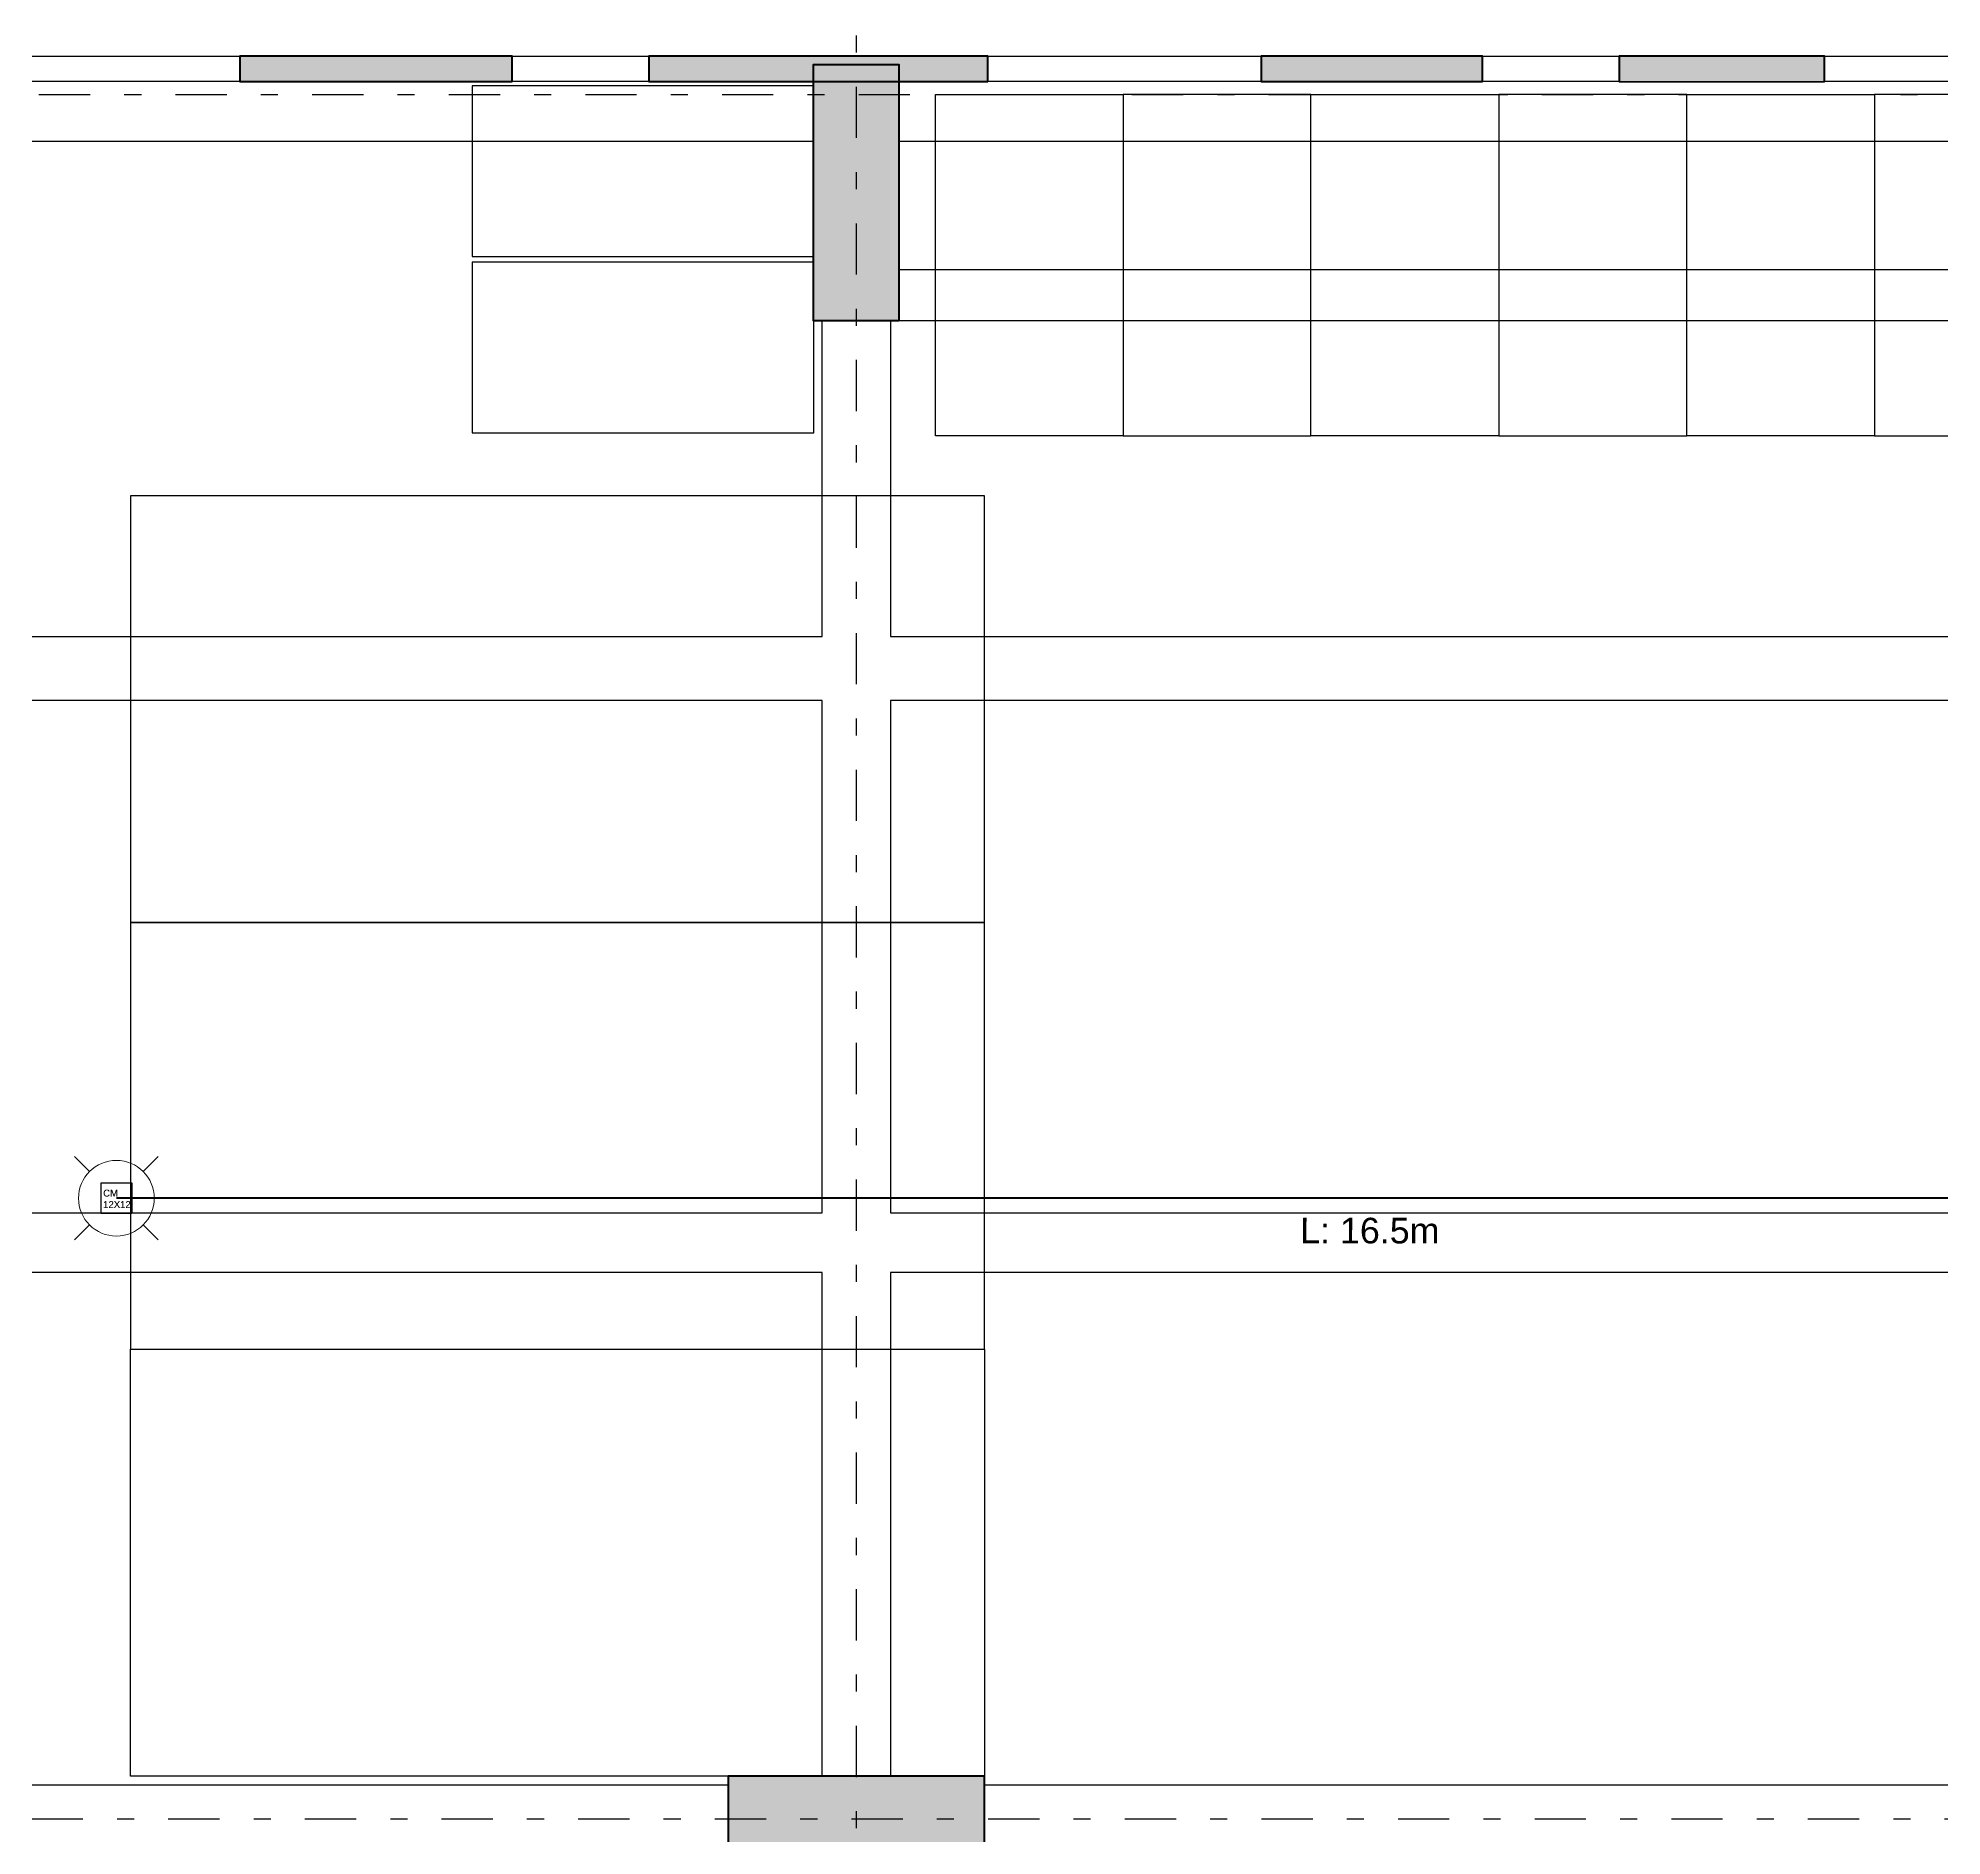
# Model space of a CAD drawing. Header units: millimetres. Extents: x 3781 to 4924, y 1639 to 1721.
# Drawn here: x 4007.78 to 4018.93, y 1694.2 to 1704.73 of the extents above; entities that cross this region are included whole.
import ezdxf

# ---------------------------------------------------------------- set-up
doc = ezdxf.new("R2010")
doc.units = ezdxf.units.MM
for name, pattern in [('CENTER', [0.7, 0.3, -0.2, 0, -0.2]), ('HIDDEN2', [0.1875, 0.125, -0.0625]), ('LLUVIAS', [10, 4, -2, 4])]:
    doc.linetypes.add(name, pattern=pattern)
doc.layers.get('Defpoints').update_dxf_attribs({"color": 255})
for name, color, linetype in [('-parquead', 2, 'Continuous'), ('1amobla', 2, 'Continuous'), ('_ACHU3', 253, 'Continuous'), ('A-HATCH CONCRETO', 8, 'Continuous'), ('AS_GL DETECCION_MEZANINE', 7, 'Continuous'), ('AS_GL DETECCION_PISO 2', 7, 'Continuous'), ('E-P. MACIZA1', 2, 'HIDDEN2'), ('EJE-ESTRUCTURA', 1, 'CENTER'), ('HACHTCOLUMNA', 250, 'Continuous'), ('JCA_COTAS', 1, 'Continuous')]:
    doc.layers.add(name, color=color, linetype=linetype)
for name, color, linetype, lineweight in [('Estructura', 6, 'Continuous', 40), ('Muro', 4, 'Continuous', 40), ('TEXTOS', 7, 'Continuous', 20)]:
    doc.layers.add(name, color=color, linetype=linetype, lineweight=lineweight)
doc.styles.add('ROMANS', font='arial.ttf', dxfattribs={"width": 0.7})
doc.styles.get("Standard").update_dxf_attribs({"font": 'arial.ttf'})
doc.dimstyles.new('1-10', dxfattribs={"dimscale": 10, "dimtxt": 0.0037, "dimasz": 0.001, "dimexe": 0.0018, "dimexo": 0.0018, "dimgap": 0.0005, "dimtad": 1, "dimzin": 4, "dimdsep": 46, "dimtxsty": 'ROMANS', "dimblk": 'ARCHTICK', "dimcen": 0.003, "dimdle": 0.0015, "dimclrd": 1, "dimclre": 1, "dimclrt": 4, "dimadec": 0, "dimazin": 0, "dimtfac": 1, "dimtix": 1, "dimtmove": 2, "dimatfit": 3, "dimldrblk": 'flecha', "dimfxl": 1, "dimtolj": 1, "dimtzin": 4, "dimarcsym": 0})

# ---------------------------------------------------------------- blocks, each defined once
blk = doc.blocks.new('_ArchTick')
at = {"color": 0, "linetype": 'ByBlock', "const_width": 0.15}
blk.add_lwpolyline([(-0.5, -0.5), (0.5, 0.5)], dxfattribs=at)
blk = doc.blocks.new('*D43')
at = {"layer": 'Defpoints', "color": 0, "transparency": 16777216}
for p in [(-84.2, -6655.974), (-92.1, -6656.351), (-92.1, -6657.624)]:
    blk.add_point(p, dxfattribs=at)
at = {"layer": 'JCA_COTAS', "color": 1, "lineweight": -2, "transparency": 16777216}
for p, q in [((-84.2, -6655.992), (-84.2, -6656.369)), ((-84.185, -6656.351), (-92.115, -6656.351)), ((-92.1, -6657.606), (-92.1, -6656.333))]:
    blk.add_line(p, q, dxfattribs=at)
at = {"layer": 'JCA_COTAS', "color": 1, "lineweight": -2, "transparency": 16777216, "xscale": 0.01, "yscale": 0.01, "zscale": 0.01, "rotation": 180}
blk.add_blockref('_ArchTick', (-92.1, -6656.351), dxfattribs=at)
at = {"layer": 'JCA_COTAS', "color": 1, "lineweight": -2, "transparency": 16777216, "xscale": 0.01, "yscale": 0.01, "zscale": 0.01}
blk.add_blockref('_ArchTick', (-84.2, -6656.351), dxfattribs=at)
at = {"layer": 'JCA_COTAS', "color": 4, "transparency": 16777216, "insert": (-88.15, -6656.327), "char_height": 0.037, "attachment_point": 5, "style": 'ROMANS'}
blk.add_mtext('\\A1;7.90', dxfattribs=at)
blk = doc.blocks.new('flecha')
at = {"layer": '_ACHU3', "linetype": 'Continuous', "lineweight": 0}
h = blk.add_hatch(color=255, dxfattribs=at)
h.dxf.hatch_style = 1
h.paths.add_polyline_path([(0, 0), (2.4, 0.4), (2.4, 0), (4, 0), (4, 0), (2.4, 0), (2.4, -0.4)])
at = {"layer": '_ACHU3', "linetype": 'Continuous', "lineweight": 0, "flags": 128}
blk.add_lwpolyline([(0, 0), (2.4, 0.4), (2.4, 0), (2.4, 0), (4, 0), (4, 0), (2.4, 0), (2.4, -0.4), (0, 0)], dxfattribs=at)
blk = doc.blocks.new('AS_Strobe-CEILING')
at = {"color": 0, "linetype": 'Continuous', "lineweight": 15}
for p, q in [((-0.1045, 0.1045), (-0.163, 0.163)), ((0.1045, 0.1045), (0.163, 0.163)), ((-0.1045, -0.1045), (-0.163, -0.163)), ((0.1045, -0.1045), (0.163, -0.163))]:
    blk.add_line(p, q, dxfattribs=at)
blk.add_ellipse((0, 0), major_axis=(0.1478, 0), ratio=1, dxfattribs=at)
blk = doc.blocks.new('Caja metalica de 12')
at = {"layer": '1amobla', "linetype": 'Continuous', "ltscale": 0.3}
blk.add_lwpolyline([(-1069.691, -2855.357), (-1069.511, -2855.357), (-1069.511, -2855.537), (-1069.691, -2855.537), (-1069.691, -2855.357)], dxfattribs=at)
at = {"layer": '1amobla', "color": 7, "linetype": 'Continuous', "ltscale": 0.3, "insert": (-1069.679, -2855.397), "char_height": 0.04, "width": 0.07916, "attachment_point": 1}
blk.add_mtext('CM 12X12', dxfattribs=at)
blk = doc.blocks.new('estructura etapa 3')
at = {"layer": 'HACHTCOLUMNA'}
h = blk.add_hatch(color=256, dxfattribs=at)
h.paths.add_polyline_path([(-91.651, -6658.124), (-91.651, -6657.624), (-92.35, -6657.624), (-92.35, -6658.124)])
h.paths.add_polyline_path([(-49.354, -6658.124), (-49.354, -6657.624), (-50.055, -6657.624), (-50.055, -6658.124)])
h.paths.add_polyline_path([(-56.053, -6658.124), (-56.053, -6657.624), (-56.753, -6657.624), (-56.753, -6658.124)])
h.paths.add_polyline_path([(-76.45, -6659.124), (-76.95, -6659.124), (-76.95, -6657.624), (-76.45, -6657.624)])
h.paths.add_polyline_path([(-83.95, -6659.124), (-84.45, -6659.124), (-84.45, -6657.624), (-83.95, -6657.624)])
h.paths.add_polyline_path([(-60.452, -6659.124), (-60.952, -6659.124), (-60.952, -6657.624), (-60.452, -6657.624)])
h.paths.add_polyline_path([(-67.95, -6659.124), (-68.45, -6659.124), (-68.45, -6657.624), (-67.95, -6657.624)])
h.paths.add_polyline_path([(-91.85, -6668.199), (-91.851, -6667.599), (-92.35, -6667.599), (-92.349, -6668.199)])
h.paths.add_polyline_path([(-49.354, -6668.199), (-49.354, -6667.599), (-49.854, -6667.599), (-49.854, -6668.199)])
h.paths.add_polyline_path([(-56.154, -6668.149), (-56.154, -6667.649), (-56.854, -6667.649), (-56.854, -6668.149)])
h.paths.add_polyline_path([(-59.952, -6667.649), (-59.952, -6668.149), (-61.452, -6668.149), (-61.452, -6667.649)])
h.paths.add_polyline_path([(-75.95, -6667.649), (-75.95, -6668.149), (-77.45, -6668.149), (-77.45, -6667.649)])
h.paths.add_polyline_path([(-68.95, -6667.649), (-68.95, -6668.149), (-67.45, -6668.149), (-67.45, -6667.649)])
h.paths.add_polyline_path([(-84.95, -6667.649), (-84.95, -6668.149), (-83.45, -6668.149), (-83.45, -6667.649)])
h.paths.add_polyline_path([(-91.85, -6676.199), (-91.85, -6675.599), (-92.349, -6675.599), (-92.349, -6676.199)])
h.paths.add_polyline_path([(-49.354, -6676.199), (-49.354, -6675.599), (-49.854, -6675.599), (-49.854, -6676.199)])
h.paths.add_polyline_path([(-56.154, -6676.149), (-56.154, -6675.649), (-56.754, -6675.649), (-56.754, -6676.149)])
h.paths.add_polyline_path([(-59.952, -6675.649), (-59.952, -6676.149), (-61.452, -6676.149), (-61.452, -6675.649)])
h.paths.add_polyline_path([(-75.95, -6675.649), (-75.95, -6676.149), (-77.45, -6676.149), (-77.45, -6675.649)])
h.paths.add_polyline_path([(-68.95, -6675.649), (-68.95, -6676.149), (-67.45, -6676.149), (-67.45, -6675.649)])
h.paths.add_polyline_path([(-84.95, -6675.649), (-84.95, -6676.149), (-83.45, -6676.149), (-83.45, -6675.649)])
h.paths.add_polyline_path([(-91.847, -6686.299), (-91.851, -6685.699), (-92.35, -6685.699), (-92.346, -6686.299)])
h.paths.add_polyline_path([(-49.354, -6686.299), (-49.354, -6685.699), (-49.854, -6685.699), (-49.854, -6686.299)])
h.paths.add_polyline_path([(-56.154, -6686.249), (-56.154, -6685.749), (-56.754, -6685.749), (-56.754, -6686.249)])
h.paths.add_polyline_path([(-59.952, -6685.749), (-59.952, -6686.249), (-61.452, -6686.249), (-61.452, -6685.749)])
h.paths.add_polyline_path([(-75.95, -6685.749), (-75.95, -6686.249), (-77.45, -6686.249), (-77.45, -6685.749)])
h.paths.add_polyline_path([(-68.95, -6685.749), (-68.95, -6686.249), (-67.45, -6686.249), (-67.45, -6685.749)])
h.paths.add_polyline_path([(-84.95, -6685.749), (-84.95, -6686.249), (-83.45, -6686.249), (-83.45, -6685.749)])
h.paths.add_polyline_path([(-49.353, -6694.294), (-49.354, -6693.699), (-49.855, -6693.699), (-49.854, -6694.294)])
h.paths.add_polyline_path([(-56.054, -6694.249), (-56.054, -6693.749), (-56.753, -6693.749), (-56.753, -6694.249)])
h.paths.add_polyline_path([(-91.651, -6694.249), (-91.651, -6693.749), (-92.35, -6693.749), (-92.35, -6694.249)])
h.paths.add_polyline_path([(-59.952, -6693.749), (-59.952, -6694.249), (-61.452, -6694.249), (-61.452, -6693.749)])
h.paths.add_polyline_path([(-75.95, -6693.749), (-75.95, -6694.249), (-77.45, -6694.249), (-77.45, -6693.749)])
h.paths.add_polyline_path([(-68.95, -6693.749), (-68.95, -6694.249), (-67.45, -6694.249), (-67.45, -6693.749)])
h.paths.add_polyline_path([(-84.95, -6693.749), (-84.95, -6694.249), (-83.45, -6694.249), (-83.45, -6693.749)])
h.paths.add_polyline_path([(-49.358, -6703.974), (-49.353, -6703.374), (-49.854, -6703.374), (-49.859, -6703.974)])
h.paths.add_polyline_path([(-56.054, -6703.924), (-56.054, -6703.424), (-56.753, -6703.424), (-56.753, -6703.924)])
h.paths.add_polyline_path([(-67.95, -6704.924), (-67.95, -6703.424), (-68.45, -6703.424), (-68.45, -6704.924)])
h.paths.add_polyline_path([(-91.651, -6703.924), (-91.651, -6703.424), (-92.35, -6703.424), (-92.35, -6703.924)])
h.paths.add_polyline_path([(-61.847, -6703.424), (-60.347, -6703.424), (-60.347, -6703.924), (-61.847, -6703.924)])
h.paths.add_polyline_path([(-83.95, -6704.924), (-83.95, -6703.424), (-84.45, -6703.424), (-84.45, -6704.924)])
h.paths.add_polyline_path([(-76.45, -6704.924), (-76.45, -6703.424), (-76.95, -6703.424), (-76.95, -6704.924)])
h.paths.add_polyline_path([(-49.354, -6711.949), (-49.354, -6711.449), (-50.054, -6711.449), (-50.054, -6711.949)])
h.paths.add_polyline_path([(-55.954, -6711.949), (-55.954, -6711.449), (-56.654, -6711.449), (-56.654, -6711.949)])
h.paths.add_polyline_path([(-91.65, -6711.949), (-91.65, -6711.449), (-92.35, -6711.449), (-92.35, -6711.949)])
h.paths.add_polyline_path([(-60.952, -6711.949), (-60.952, -6709.549), (-60.452, -6709.549), (-60.452, -6711.949)])
h.paths.add_polyline_path([(-68.45, -6709.549), (-68.45, -6711.949), (-67.95, -6711.949), (-67.95, -6709.549)])
h.paths.add_polyline_path([(-76.95, -6709.549), (-76.95, -6711.949), (-76.45, -6711.949), (-76.45, -6709.549)])
h.paths.add_polyline_path([(-83.95, -6709.549), (-83.95, -6711.949), (-84.45, -6711.949), (-84.45, -6709.549)])
at = {"layer": 'EJE-ESTRUCTURA'}
for p, q in [((-84.2, -6655.354), (-84.2, -6714.914)), ((-92.986, -6657.799), (-46.502, -6657.799)), ((-93.028, -6667.899), (-46.502, -6667.899))]:
    blk.add_line(p, q, dxfattribs=at)
at = {"layer": 'Estructura'}
for points in [[(-83.95, -6659.124), (-84.45, -6659.124), (-84.45, -6657.624), (-83.95, -6657.624)], [(-84.95, -6667.649), (-84.95, -6668.149), (-83.45, -6668.149), (-83.45, -6667.649)]]:
    blk.add_lwpolyline(points, close=True, dxfattribs=at)
at = {"layer": 'JCA_COTAS'}
dim = blk.add_linear_dim(base=(-92.1, -6656.351), p1=(-84.2, -6655.974), p2=(-92.1, -6657.624), dimstyle='1-10', dxfattribs=at)
dim.commit()
dim.dimension.update_dxf_attribs({"geometry": '*D43', "text_midpoint": (-88.15, -6656.327)})

msp = doc.modelspace()

# ---------------------------------------------------------------- hatches: boundary and pattern name
at = {"layer": 'A-HATCH CONCRETO', "ltscale": 0.03}
h = msp.add_hatch(color=256, dxfattribs=at)
h.dxf.hatch_style = 1
h.paths.add_polyline_path([(4047.418, 1704.478), (4047.418, 1704.628)], flags=17)
h.paths.add_polyline_path([(4047.418, 1704.478), (4047.418, 1704.628), (4045.977, 1704.628), (4045.984, 1704.478), (4045.184, 1704.478), (4045.184, 1704.628), (4043.186, 1704.628), (4043.186, 1704.478)])
h.paths.add_polyline_path([(4041.586, 1704.478), (4041.586, 1704.628), (4039.69, 1704.628), (4039.69, 1704.478)])
h.paths.add_polyline_path([(4038.89, 1704.478), (4038.89, 1704.628), (4038.087, 1704.628), (4038.087, 1704.478)])
h.paths.add_polyline_path([(4036.887, 1704.478), (4036.887, 1704.628), (4027.84, 1704.628), (4027.84, 1704.478)])
h.paths.add_polyline_path([(4027.04, 1704.478), (4027.04, 1704.628), (4026.236, 1704.628), (4026.236, 1704.478)])
h.paths.add_polyline_path([(4024.636, 1704.477), (4024.636, 1704.627), (4022.64, 1704.628), (4022.64, 1704.478)])
h.paths.add_polyline_path([(4021.439, 1704.478), (4021.439, 1704.628), (4019.441, 1704.628), (4019.441, 1704.478)])
h.paths.add_polyline_path([(4018.241, 1704.478), (4018.241, 1704.628), (4017.039, 1704.628), (4017.039, 1704.478)])
h.paths.add_polyline_path([(4016.239, 1704.478), (4016.239, 1704.628), (4014.942, 1704.628), (4014.942, 1704.478)])
h.paths.add_polyline_path([(4013.342, 1704.478), (4013.342, 1704.628), (4011.358, 1704.628), (4011.358, 1704.478)])
h.paths.add_polyline_path([(4010.558, 1704.478), (4010.558, 1704.628), (4008.962, 1704.628), (4008.962, 1704.478)])

# ---------------------------------------------------------------- linework, layer by layer
at = {"layer": '-parquead'}
for points in [[(4007.362, 1704.628), (4008.962, 1704.628), (4008.962, 1704.478), (4007.362, 1704.479)], [(4010.558, 1704.627), (4011.358, 1704.628), (4011.358, 1704.478), (4010.558, 1704.478)], [(4013.342, 1704.627), (4014.942, 1704.628), (4014.942, 1704.478), (4013.342, 1704.479)], [(4016.239, 1704.627), (4017.039, 1704.628), (4017.039, 1704.478), (4016.239, 1704.479)], [(4018.241, 1704.627), (4019.441, 1704.628), (4019.441, 1704.478), (4018.241, 1704.478)], [(4010.323, 1704.453), (4010.323, 1703.453), (4012.323, 1703.453), (4012.323, 1704.453)], [(4013.035, 1704.403), (4014.134, 1704.403), (4014.134, 1702.403), (4013.035, 1702.403)], [(4015.234, 1704.403), (4014.134, 1704.403), (4014.134, 1702.403), (4015.234, 1702.403)], [(4015.234, 1704.403), (4016.334, 1704.403), (4016.334, 1702.403), (4015.234, 1702.403)], [(4017.434, 1704.403), (4016.334, 1704.403), (4016.334, 1702.403), (4017.434, 1702.403)], [(4017.434, 1704.403), (4018.534, 1704.403), (4018.534, 1702.403), (4017.434, 1702.403)], [(4019.634, 1704.403), (4018.534, 1704.403), (4018.534, 1702.403), (4019.634, 1702.403)], [(4010.323, 1703.421), (4010.323, 1702.421), (4012.323, 1702.421), (4012.323, 1703.421)], [(4008.323, 1699.553), (4013.323, 1699.553), (4013.323, 1702.053), (4008.323, 1702.053)], [(4008.323, 1697.053), (4013.323, 1697.053), (4013.323, 1699.553), (4008.323, 1699.553)], [(4008.323, 1697.053), (4013.323, 1697.053), (4013.323, 1694.553), (4008.323, 1694.553)]]:
    msp.add_lwpolyline(points, close=True, dxfattribs=at)
at = {"layer": '1amobla', "color": 7, "linetype": 'Continuous', "ltscale": 0.3, "true_color": 0xffffff}
msp.add_lwpolyline([(4008.15, 1698.028), (4008.33, 1698.028), (4008.33, 1697.848), (4008.15, 1697.848), (4008.15, 1698.028)], dxfattribs=at)
msp.add_lwpolyline([(4008.15, 1698.028), (4008.33, 1698.028), (4008.33, 1697.848), (4008.15, 1697.848), (4008.15, 1698.028)], dxfattribs=at)
msp.add_lwpolyline([(4008.15, 1698.028), (4008.33, 1698.028), (4008.33, 1697.848), (4008.15, 1697.848), (4008.15, 1698.028)], dxfattribs=at)
at = {"layer": 'AS_GL DETECCION_PISO 2', "color": 5, "linetype": 'Continuous', "lineweight": 50}
msp.add_line((4021.74, 1697.938), (4008.24, 1697.938), dxfattribs=at)
at = {"layer": 'E-P. MACIZA1', "color": 7, "linetype": 'LLUVIAS', "ltscale": 3, "true_color": 0xffffff}
for points in [[(4012.373, 1701.228), (4012.373, 1703.078), (4012.323, 1703.078), (4012.323, 1704.128), (4004.924, 1704.128), (4004.924, 1704.078), (4004.923, 1701.228)], [(4012.822, 1704.128), (4012.822, 1703.378), (4019.823, 1703.378), (4019.823, 1704.128)], [(4012.772, 1703.078), (4012.772, 1701.228), (4019.872, 1701.228), (4019.872, 1703.078)], [(4004.923, 1697.853), (4012.373, 1697.853), (4012.373, 1700.853), (4004.923, 1700.853)], [(4019.873, 1700.853), (4012.773, 1700.853), (4012.773, 1697.853), (4019.873, 1697.853)], [(4011.823, 1694.503), (4011.823, 1694.553), (4012.373, 1694.553), (4012.373, 1697.503), (4004.923, 1697.503), (4004.923, 1694.553), (4004.923, 1694.503)], [(4019.323, 1694.503), (4019.323, 1694.553), (4019.873, 1694.553), (4019.873, 1697.503), (4012.773, 1697.503), (4012.773, 1694.553), (4013.323, 1694.553), (4013.323, 1694.503)]]:
    msp.add_lwpolyline(points, close=True, dxfattribs=at)
at = {"layer": 'Muro'}
for points in [[(4010.558, 1704.478), (4010.558, 1704.628), (4008.962, 1704.628), (4008.962, 1704.478)], [(4013.342, 1704.478), (4013.342, 1704.628), (4011.358, 1704.628), (4011.358, 1704.478)], [(4016.239, 1704.478), (4016.239, 1704.628), (4014.942, 1704.628), (4014.942, 1704.478)], [(4018.241, 1704.477), (4018.241, 1704.627), (4017.039, 1704.628), (4017.039, 1704.478)]]:
    msp.add_lwpolyline(points, close=True, dxfattribs=at)

# ---------------------------------------------------------------- block references
at = {"layer": '1amobla', "color": 7, "linetype": 'Continuous', "true_color": 0xffffff}
msp.add_blockref('Caja metalica de 12', (5077.841, 4553.385), dxfattribs=at)
at = {"layer": 'AS_GL DETECCION_MEZANINE', "color": 1, "linetype": 'Continuous', "xscale": 1.5, "yscale": 1.5, "zscale": 1.5}
msp.add_blockref('AS_Strobe-CEILING', (4008.24, 1697.938), dxfattribs=at)
at = {"layer": 'AS_GL DETECCION_PISO 2', "color": 5, "linetype": 'Continuous', "lineweight": 50}
msp.add_blockref('estructura etapa 3', (4096.772, 8362.202), dxfattribs=at)

# ---------------------------------------------------------------- texts
at = {"layer": '1amobla', "color": 7, "linetype": 'Continuous', "ltscale": 0.3, "true_color": 0xffffff, "insert": (4008.163, 1697.988), "char_height": 0.04, "width": 0.07916, "attachment_point": 1}
msp.add_mtext('CM 12X12', dxfattribs=at)
at = {"layer": 'TEXTOS'}
msp.add_text('L: 16.5m', height=0.15, rotation=359.9331, dxfattribs=at).set_placement((4015.171, 1697.674))

doc.saveas('drawing.dxf')
